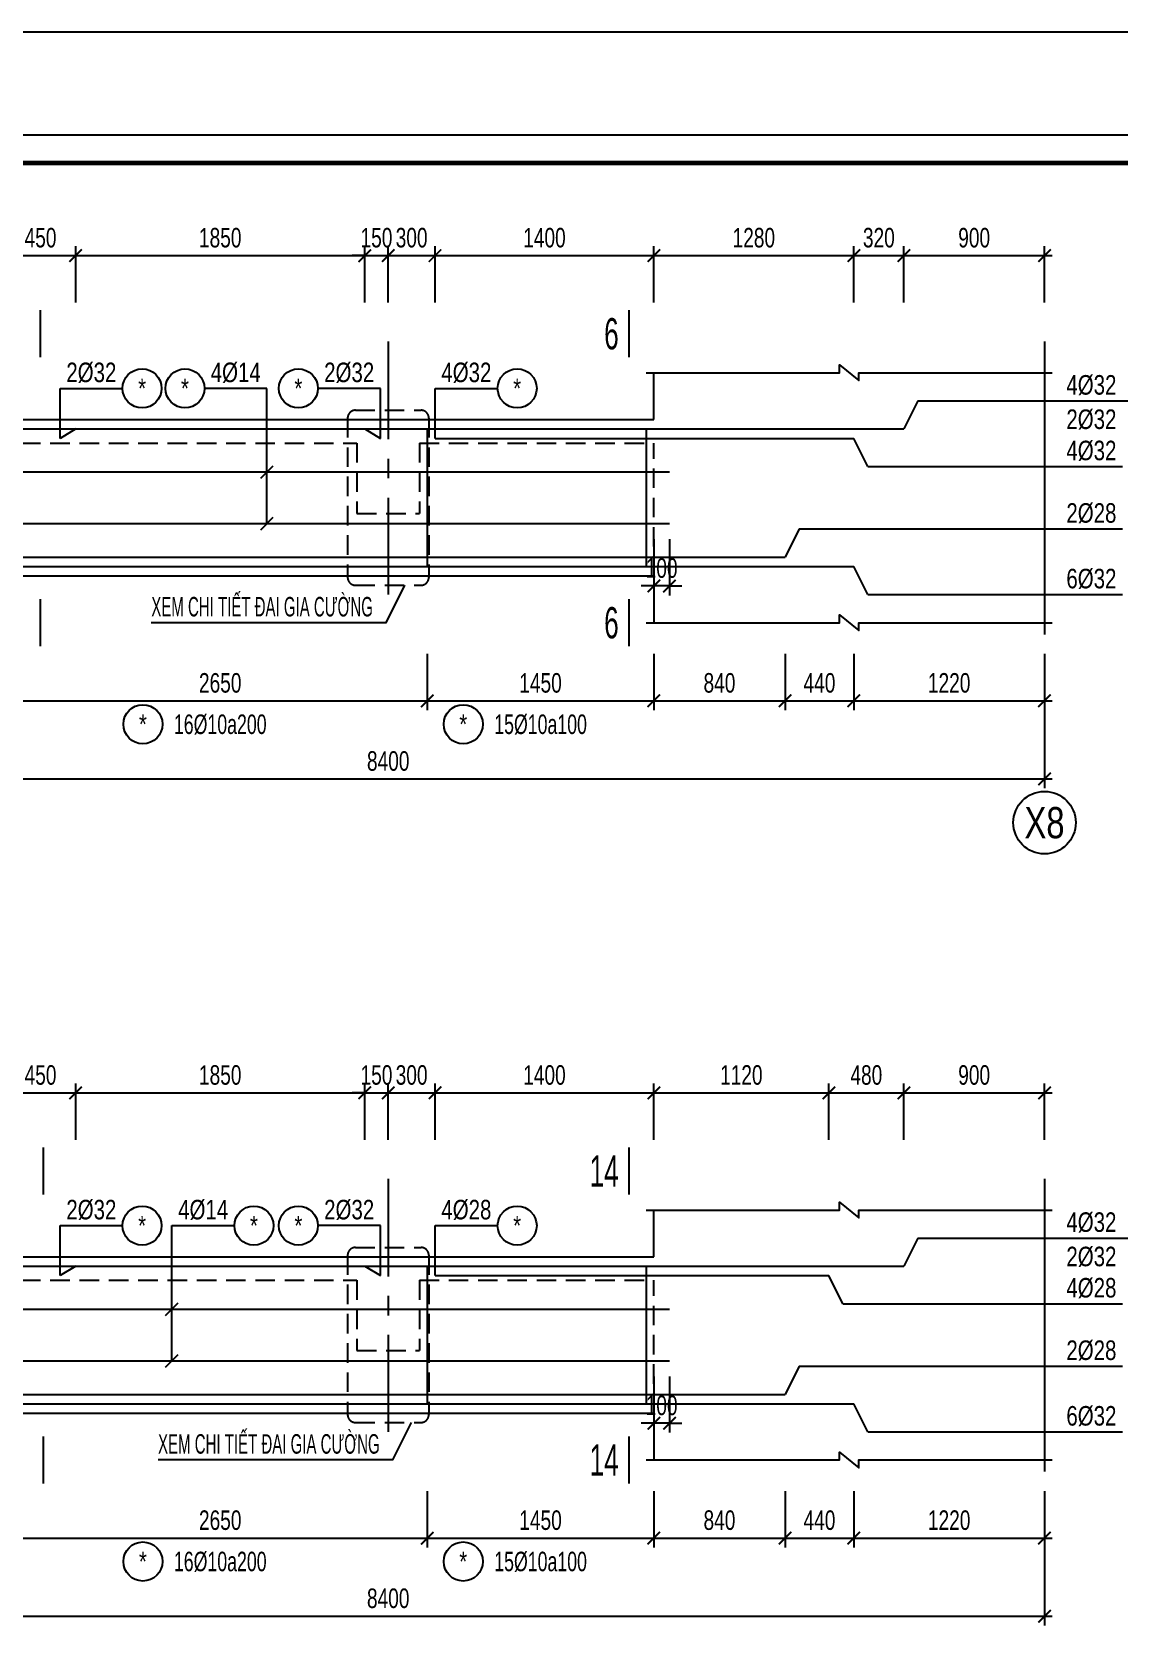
# Model space of a CAD drawing. Header units: millimetres. Extents: x -25284 to 100333, y 0 to 76881.
# Drawn here: x 21212 to 28170, y 25428 to 35640 of the extents above; entities that cross this region are included whole.
import ezdxf
from ezdxf.enums import TextEntityAlignment as Align

# ---------------------------------------------------------------- set-up
doc = ezdxf.new("R2010")
doc.units = ezdxf.units.MM
doc.header["$LTSCALE"] = 500
doc.header["$MEASUREMENT"] = 0
doc.linetypes.add('CENTER', pattern=[2, 1.25, -0.25, 0.25, -0.25])
doc.linetypes.add('HIDDEN', pattern=[0.375, 0.25, -0.125])
for name, color, linetype in [('CDC-KHUNGTEN', 7, 'Continuous'), ('KCS_AXIS', 5, 'CENTER'), ('KCS_AXIS_SUB', 5, 'CENTER'), ('KCS_BORDER', 3, 'Continuous'), ('KCS_CHI', 1, 'Continuous'), ('KCS_DIM', 1, 'Continuous'), ('KCS_HIDDEN', 8, 'HIDDEN'), ('KCS_STEEL', 4, 'Continuous'), ('KCS_TEXT', 2, 'Continuous'), ('KCS_TEXT_TK', 2, 'Continuous'), ('KCS_TEXT_TMC', 4, 'Continuous')]:
    doc.layers.add(name, color=color, linetype=linetype)
doc.styles.add('KCS_BIGTEXT', font='arial.ttf', dxfattribs={"width": 0.75})
doc.styles.add('KCS_SMTEXT', font='arial.ttf', dxfattribs={"width": 0.7})
doc.dimstyles.new('KCS_DIM50', dxfattribs={"dimscale": 50, "dimtxt": 2.5, "dimasz": 1.6, "dimexe": 1.2, "dimexo": 0, "dimgap": 1, "dimtad": 1, "dimdec": 0, "dimzin": 0, "dimdsep": 46, "dimtxsty": 'KCS_SMTEXT', "dimblk": 'ARCHTICK', "dimcen": 0, "dimdle": 1, "dimclrd": 256, "dimclre": 256, "dimclrt": 2, "dimadec": 0, "dimazin": 0, "dimtfac": 1, "dimtdec": 0, "dimtix": 1, "dimtmove": 2, "dimatfit": 3, "dimfxl": 1, "dimtolj": 1, "dimtzin": 0, "dimarcsym": 0})

# ---------------------------------------------------------------- blocks, each defined once
blk = doc.blocks.new('_ArchTick')
at = {"color": 0, "linetype": 'ByBlock', "const_width": 0.15}
blk.add_lwpolyline([(-0.5, -0.5), (0.5, 0.5)], dxfattribs=at)
blk = doc.blocks.new('*D315')
at = {"layer": 'Defpoints', "color": 0, "transparency": 16777216}
for p in [(19292, 31658), (27692, 31658), (27692, 30858)]:
    blk.add_point(p, dxfattribs=at)
at = {"layer": 'KCS_DIM', "lineweight": -2, "transparency": 16777216}
for p, q in [((19292, 31658), (19292, 30798)), ((27692, 31658), (27692, 30798)), ((19242, 30858), (27742, 30858))]:
    blk.add_line(p, q, dxfattribs=at)
at = {"layer": 'KCS_DIM', "lineweight": -2, "transparency": 16777216, "xscale": 80, "yscale": 80, "zscale": 80, "rotation": 180}
blk.add_blockref('_ArchTick', (19292, 30858), dxfattribs=at)
at = {"layer": 'KCS_DIM', "lineweight": -2, "transparency": 16777216, "xscale": 80, "yscale": 80, "zscale": 80}
blk.add_blockref('_ArchTick', (27692, 30858), dxfattribs=at)
at = {"layer": 'KCS_DIM', "color": 2, "transparency": 16777216, "insert": (23492, 30972), "char_height": 125, "attachment_point": 5, "style": 'KCS_SMTEXT'}
blk.add_mtext('\\A1;8400', dxfattribs=at)
blk = doc.blocks.new('*D326')
at = {"layer": 'Defpoints', "color": 0, "transparency": 16777216}
for p in [(25192, 32393), (25292, 32393), (25192, 32093)]:
    blk.add_point(p, dxfattribs=at)
at = {"layer": 'KCS_DIM', "lineweight": -2, "transparency": 16777216}
for p, q in [((25192, 32393), (25192, 32033)), ((25292, 32393), (25292, 32033)), ((25192, 32093), (25112, 32093)), ((25292, 32093), (25192, 32093)), ((25292, 32093), (25372, 32093))]:
    blk.add_line(p, q, dxfattribs=at)
at = {"layer": 'KCS_DIM', "lineweight": -2, "transparency": 16777216, "xscale": 80, "yscale": 80, "zscale": 80}
blk.add_blockref('_ArchTick', (25192, 32093), dxfattribs=at)
at = {"layer": 'KCS_DIM', "lineweight": -2, "transparency": 16777216, "xscale": 80, "yscale": 80, "zscale": 80, "rotation": 180}
blk.add_blockref('_ArchTick', (25292, 32093), dxfattribs=at)
at = {"layer": 'KCS_DIM', "color": 2, "transparency": 16777216, "insert": (25242, 32207), "char_height": 125, "attachment_point": 5, "style": 'KCS_SMTEXT'}
blk.add_mtext('\\A1;100', dxfattribs=at)
blk = doc.blocks.new('*D339')
at = {"layer": 'Defpoints', "color": 0, "transparency": 16777216}
for p in [(21492, 34208), (21042, 33908), (21492, 33908)]:
    blk.add_point(p, dxfattribs=at)
at = {"layer": 'KCS_DIM', "lineweight": -2, "transparency": 16777216}
for p, q in [((21042, 33908), (21042, 34268)), ((21492, 33908), (21492, 34268)), ((20992, 34208), (21542, 34208))]:
    blk.add_line(p, q, dxfattribs=at)
at = {"layer": 'KCS_DIM', "lineweight": -2, "transparency": 16777216, "xscale": 80, "yscale": 80, "zscale": 80, "rotation": 180}
blk.add_blockref('_ArchTick', (21042, 34208), dxfattribs=at)
at = {"layer": 'KCS_DIM', "lineweight": -2, "transparency": 16777216, "xscale": 80, "yscale": 80, "zscale": 80}
blk.add_blockref('_ArchTick', (21492, 34208), dxfattribs=at)
at = {"layer": 'KCS_DIM', "color": 2, "transparency": 16777216, "insert": (21267, 34322), "char_height": 125, "attachment_point": 5, "style": 'KCS_SMTEXT'}
blk.add_mtext('\\A1;450', dxfattribs=at)
blk = doc.blocks.new('*D340')
at = {"layer": 'Defpoints', "color": 0, "transparency": 16777216}
for p in [(23342, 34208), (21492, 33908), (23342, 33908)]:
    blk.add_point(p, dxfattribs=at)
at = {"layer": 'KCS_DIM', "lineweight": -2, "transparency": 16777216}
for p, q in [((21492, 33908), (21492, 34268)), ((23342, 33908), (23342, 34268)), ((21442, 34208), (23392, 34208))]:
    blk.add_line(p, q, dxfattribs=at)
at = {"layer": 'KCS_DIM', "lineweight": -2, "transparency": 16777216, "xscale": 80, "yscale": 80, "zscale": 80, "rotation": 180}
blk.add_blockref('_ArchTick', (21492, 34208), dxfattribs=at)
at = {"layer": 'KCS_DIM', "lineweight": -2, "transparency": 16777216, "xscale": 80, "yscale": 80, "zscale": 80}
blk.add_blockref('_ArchTick', (23342, 34208), dxfattribs=at)
at = {"layer": 'KCS_DIM', "color": 2, "transparency": 16777216, "insert": (22417, 34322), "char_height": 125, "attachment_point": 5, "style": 'KCS_SMTEXT'}
blk.add_mtext('\\A1;1850', dxfattribs=at)
blk = doc.blocks.new('*D341')
at = {"layer": 'Defpoints', "color": 0, "transparency": 16777216}
for p in [(23492, 34208), (23342, 33908), (23492, 33908)]:
    blk.add_point(p, dxfattribs=at)
at = {"layer": 'KCS_DIM', "lineweight": -2, "transparency": 16777216}
for p, q in [((23342, 33908), (23342, 34268)), ((23492, 33908), (23492, 34268)), ((23342, 34208), (23262, 34208)), ((23342, 34208), (23492, 34208)), ((23492, 34208), (23572, 34208))]:
    blk.add_line(p, q, dxfattribs=at)
at = {"layer": 'KCS_DIM', "lineweight": -2, "transparency": 16777216, "xscale": 80, "yscale": 80, "zscale": 80}
blk.add_blockref('_ArchTick', (23342, 34208), dxfattribs=at)
at = {"layer": 'KCS_DIM', "lineweight": -2, "transparency": 16777216, "xscale": 80, "yscale": 80, "zscale": 80, "rotation": 180}
blk.add_blockref('_ArchTick', (23492, 34208), dxfattribs=at)
at = {"layer": 'KCS_DIM', "color": 2, "transparency": 16777216, "insert": (23417, 34322), "char_height": 125, "attachment_point": 5, "style": 'KCS_SMTEXT'}
blk.add_mtext('\\A1;150', dxfattribs=at)
blk = doc.blocks.new('*D342')
at = {"layer": 'Defpoints', "color": 0, "transparency": 16777216}
for p in [(23792, 34208), (23492, 33908), (23792, 33908)]:
    blk.add_point(p, dxfattribs=at)
at = {"layer": 'KCS_DIM', "lineweight": -2, "transparency": 16777216}
for p, q in [((23492, 33908), (23492, 34268)), ((23792, 33908), (23792, 34268)), ((23442, 34208), (23842, 34208))]:
    blk.add_line(p, q, dxfattribs=at)
at = {"layer": 'KCS_DIM', "lineweight": -2, "transparency": 16777216, "xscale": 80, "yscale": 80, "zscale": 80, "rotation": 180}
blk.add_blockref('_ArchTick', (23492, 34208), dxfattribs=at)
at = {"layer": 'KCS_DIM', "lineweight": -2, "transparency": 16777216, "xscale": 80, "yscale": 80, "zscale": 80}
blk.add_blockref('_ArchTick', (23792, 34208), dxfattribs=at)
at = {"layer": 'KCS_DIM', "color": 2, "transparency": 16777216, "insert": (23642, 34322), "char_height": 125, "attachment_point": 5, "style": 'KCS_SMTEXT'}
blk.add_mtext('\\A1;300', dxfattribs=at)
blk = doc.blocks.new('*D343')
at = {"layer": 'Defpoints', "color": 0, "transparency": 16777216}
for p in [(25192, 34208), (23792, 33908), (25192, 33908)]:
    blk.add_point(p, dxfattribs=at)
at = {"layer": 'KCS_DIM', "lineweight": -2, "transparency": 16777216}
for p, q in [((23792, 33908), (23792, 34268)), ((25192, 33908), (25192, 34268)), ((23742, 34208), (25242, 34208))]:
    blk.add_line(p, q, dxfattribs=at)
at = {"layer": 'KCS_DIM', "lineweight": -2, "transparency": 16777216, "xscale": 80, "yscale": 80, "zscale": 80, "rotation": 180}
blk.add_blockref('_ArchTick', (23792, 34208), dxfattribs=at)
at = {"layer": 'KCS_DIM', "lineweight": -2, "transparency": 16777216, "xscale": 80, "yscale": 80, "zscale": 80}
blk.add_blockref('_ArchTick', (25192, 34208), dxfattribs=at)
at = {"layer": 'KCS_DIM', "color": 2, "transparency": 16777216, "insert": (24492, 34322), "char_height": 125, "attachment_point": 5, "style": 'KCS_SMTEXT'}
blk.add_mtext('\\A1;1400', dxfattribs=at)
blk = doc.blocks.new('*D351')
at = {"layer": 'Defpoints', "color": 0, "transparency": 16777216}
for p in [(21092, 31658), (23742, 31658), (23742, 31358)]:
    blk.add_point(p, dxfattribs=at)
at = {"layer": 'KCS_DIM', "lineweight": -2, "transparency": 16777216}
for p, q in [((21092, 31658), (21092, 31298)), ((23742, 31658), (23742, 31298)), ((21042, 31358), (23792, 31358))]:
    blk.add_line(p, q, dxfattribs=at)
at = {"layer": 'KCS_DIM', "lineweight": -2, "transparency": 16777216, "xscale": 80, "yscale": 80, "zscale": 80, "rotation": 180}
blk.add_blockref('_ArchTick', (21092, 31358), dxfattribs=at)
at = {"layer": 'KCS_DIM', "lineweight": -2, "transparency": 16777216, "xscale": 80, "yscale": 80, "zscale": 80}
blk.add_blockref('_ArchTick', (23742, 31358), dxfattribs=at)
at = {"layer": 'KCS_DIM', "color": 2, "transparency": 16777216, "insert": (22417, 31472), "char_height": 125, "attachment_point": 5, "style": 'KCS_SMTEXT'}
blk.add_mtext('\\A1;2650', dxfattribs=at)
blk = doc.blocks.new('*D352')
at = {"layer": 'Defpoints', "color": 0, "transparency": 16777216}
for p in [(23742, 31658), (25192, 31658), (25192, 31358)]:
    blk.add_point(p, dxfattribs=at)
at = {"layer": 'KCS_DIM', "lineweight": -2, "transparency": 16777216}
for p, q in [((23742, 31658), (23742, 31298)), ((25192, 31658), (25192, 31298)), ((23692, 31358), (25242, 31358))]:
    blk.add_line(p, q, dxfattribs=at)
at = {"layer": 'KCS_DIM', "lineweight": -2, "transparency": 16777216, "xscale": 80, "yscale": 80, "zscale": 80, "rotation": 180}
blk.add_blockref('_ArchTick', (23742, 31358), dxfattribs=at)
at = {"layer": 'KCS_DIM', "lineweight": -2, "transparency": 16777216, "xscale": 80, "yscale": 80, "zscale": 80}
blk.add_blockref('_ArchTick', (25192, 31358), dxfattribs=at)
at = {"layer": 'KCS_DIM', "color": 2, "transparency": 16777216, "insert": (24467, 31472), "char_height": 125, "attachment_point": 5, "style": 'KCS_SMTEXT'}
blk.add_mtext('\\A1;1450', dxfattribs=at)
blk = doc.blocks.new('*D386')
at = {"layer": 'Defpoints', "color": 0, "transparency": 16777216}
for p in [(19292, 26298), (27692, 26298), (27692, 25498)]:
    blk.add_point(p, dxfattribs=at)
at = {"layer": 'KCS_DIM', "lineweight": -2, "transparency": 16777216}
for p, q in [((19292, 26298), (19292, 25438)), ((27692, 26298), (27692, 25438)), ((19242, 25498), (27742, 25498))]:
    blk.add_line(p, q, dxfattribs=at)
at = {"layer": 'KCS_DIM', "lineweight": -2, "transparency": 16777216, "xscale": 80, "yscale": 80, "zscale": 80, "rotation": 180}
blk.add_blockref('_ArchTick', (19292, 25498), dxfattribs=at)
at = {"layer": 'KCS_DIM', "lineweight": -2, "transparency": 16777216, "xscale": 80, "yscale": 80, "zscale": 80}
blk.add_blockref('_ArchTick', (27692, 25498), dxfattribs=at)
at = {"layer": 'KCS_DIM', "color": 2, "transparency": 16777216, "insert": (23492, 25612), "char_height": 125, "attachment_point": 5, "style": 'KCS_SMTEXT'}
blk.add_mtext('\\A1;8400', dxfattribs=at)
blk = doc.blocks.new('*D397')
at = {"layer": 'Defpoints', "color": 0, "transparency": 16777216}
for p in [(25192, 27033), (25292, 27033), (25192, 26733)]:
    blk.add_point(p, dxfattribs=at)
at = {"layer": 'KCS_DIM', "lineweight": -2, "transparency": 16777216}
for p, q in [((25192, 27033), (25192, 26673)), ((25292, 27033), (25292, 26673)), ((25192, 26733), (25112, 26733)), ((25292, 26733), (25192, 26733)), ((25292, 26733), (25372, 26733))]:
    blk.add_line(p, q, dxfattribs=at)
at = {"layer": 'KCS_DIM', "lineweight": -2, "transparency": 16777216, "xscale": 80, "yscale": 80, "zscale": 80}
blk.add_blockref('_ArchTick', (25192, 26733), dxfattribs=at)
at = {"layer": 'KCS_DIM', "lineweight": -2, "transparency": 16777216, "xscale": 80, "yscale": 80, "zscale": 80, "rotation": 180}
blk.add_blockref('_ArchTick', (25292, 26733), dxfattribs=at)
at = {"layer": 'KCS_DIM', "color": 2, "transparency": 16777216, "insert": (25242, 26847), "char_height": 125, "attachment_point": 5, "style": 'KCS_SMTEXT'}
blk.add_mtext('\\A1;100', dxfattribs=at)
blk = doc.blocks.new('*D410')
at = {"layer": 'Defpoints', "color": 0, "transparency": 16777216}
for p in [(21492, 28848), (21042, 28548), (21492, 28548)]:
    blk.add_point(p, dxfattribs=at)
at = {"layer": 'KCS_DIM', "lineweight": -2, "transparency": 16777216}
for p, q in [((21042, 28548), (21042, 28908)), ((21492, 28548), (21492, 28908)), ((20992, 28848), (21542, 28848))]:
    blk.add_line(p, q, dxfattribs=at)
at = {"layer": 'KCS_DIM', "lineweight": -2, "transparency": 16777216, "xscale": 80, "yscale": 80, "zscale": 80, "rotation": 180}
blk.add_blockref('_ArchTick', (21042, 28848), dxfattribs=at)
at = {"layer": 'KCS_DIM', "lineweight": -2, "transparency": 16777216, "xscale": 80, "yscale": 80, "zscale": 80}
blk.add_blockref('_ArchTick', (21492, 28848), dxfattribs=at)
at = {"layer": 'KCS_DIM', "color": 2, "transparency": 16777216, "insert": (21267, 28962), "char_height": 125, "attachment_point": 5, "style": 'KCS_SMTEXT'}
blk.add_mtext('\\A1;450', dxfattribs=at)
blk = doc.blocks.new('*D411')
at = {"layer": 'Defpoints', "color": 0, "transparency": 16777216}
for p in [(23342, 28848), (21492, 28548), (23342, 28548)]:
    blk.add_point(p, dxfattribs=at)
at = {"layer": 'KCS_DIM', "lineweight": -2, "transparency": 16777216}
for p, q in [((21492, 28548), (21492, 28908)), ((23342, 28548), (23342, 28908)), ((21442, 28848), (23392, 28848))]:
    blk.add_line(p, q, dxfattribs=at)
at = {"layer": 'KCS_DIM', "lineweight": -2, "transparency": 16777216, "xscale": 80, "yscale": 80, "zscale": 80, "rotation": 180}
blk.add_blockref('_ArchTick', (21492, 28848), dxfattribs=at)
at = {"layer": 'KCS_DIM', "lineweight": -2, "transparency": 16777216, "xscale": 80, "yscale": 80, "zscale": 80}
blk.add_blockref('_ArchTick', (23342, 28848), dxfattribs=at)
at = {"layer": 'KCS_DIM', "color": 2, "transparency": 16777216, "insert": (22417, 28962), "char_height": 125, "attachment_point": 5, "style": 'KCS_SMTEXT'}
blk.add_mtext('\\A1;1850', dxfattribs=at)
blk = doc.blocks.new('*D412')
at = {"layer": 'Defpoints', "color": 0, "transparency": 16777216}
for p in [(23492, 28848), (23342, 28548), (23492, 28548)]:
    blk.add_point(p, dxfattribs=at)
at = {"layer": 'KCS_DIM', "lineweight": -2, "transparency": 16777216}
for p, q in [((23342, 28548), (23342, 28908)), ((23492, 28548), (23492, 28908)), ((23342, 28848), (23262, 28848)), ((23342, 28848), (23492, 28848)), ((23492, 28848), (23572, 28848))]:
    blk.add_line(p, q, dxfattribs=at)
at = {"layer": 'KCS_DIM', "lineweight": -2, "transparency": 16777216, "xscale": 80, "yscale": 80, "zscale": 80}
blk.add_blockref('_ArchTick', (23342, 28848), dxfattribs=at)
at = {"layer": 'KCS_DIM', "lineweight": -2, "transparency": 16777216, "xscale": 80, "yscale": 80, "zscale": 80, "rotation": 180}
blk.add_blockref('_ArchTick', (23492, 28848), dxfattribs=at)
at = {"layer": 'KCS_DIM', "color": 2, "transparency": 16777216, "insert": (23417, 28962), "char_height": 125, "attachment_point": 5, "style": 'KCS_SMTEXT'}
blk.add_mtext('\\A1;150', dxfattribs=at)
blk = doc.blocks.new('*D413')
at = {"layer": 'Defpoints', "color": 0, "transparency": 16777216}
for p in [(23792, 28848), (23492, 28548), (23792, 28548)]:
    blk.add_point(p, dxfattribs=at)
at = {"layer": 'KCS_DIM', "lineweight": -2, "transparency": 16777216}
for p, q in [((23492, 28548), (23492, 28908)), ((23792, 28548), (23792, 28908)), ((23442, 28848), (23842, 28848))]:
    blk.add_line(p, q, dxfattribs=at)
at = {"layer": 'KCS_DIM', "lineweight": -2, "transparency": 16777216, "xscale": 80, "yscale": 80, "zscale": 80, "rotation": 180}
blk.add_blockref('_ArchTick', (23492, 28848), dxfattribs=at)
at = {"layer": 'KCS_DIM', "lineweight": -2, "transparency": 16777216, "xscale": 80, "yscale": 80, "zscale": 80}
blk.add_blockref('_ArchTick', (23792, 28848), dxfattribs=at)
at = {"layer": 'KCS_DIM', "color": 2, "transparency": 16777216, "insert": (23642, 28962), "char_height": 125, "attachment_point": 5, "style": 'KCS_SMTEXT'}
blk.add_mtext('\\A1;300', dxfattribs=at)
blk = doc.blocks.new('*D414')
at = {"layer": 'Defpoints', "color": 0, "transparency": 16777216}
for p in [(25192, 28848), (23792, 28548), (25192, 28548)]:
    blk.add_point(p, dxfattribs=at)
at = {"layer": 'KCS_DIM', "lineweight": -2, "transparency": 16777216}
for p, q in [((23792, 28548), (23792, 28908)), ((25192, 28548), (25192, 28908)), ((23742, 28848), (25242, 28848))]:
    blk.add_line(p, q, dxfattribs=at)
at = {"layer": 'KCS_DIM', "lineweight": -2, "transparency": 16777216, "xscale": 80, "yscale": 80, "zscale": 80, "rotation": 180}
blk.add_blockref('_ArchTick', (23792, 28848), dxfattribs=at)
at = {"layer": 'KCS_DIM', "lineweight": -2, "transparency": 16777216, "xscale": 80, "yscale": 80, "zscale": 80}
blk.add_blockref('_ArchTick', (25192, 28848), dxfattribs=at)
at = {"layer": 'KCS_DIM', "color": 2, "transparency": 16777216, "insert": (24492, 28962), "char_height": 125, "attachment_point": 5, "style": 'KCS_SMTEXT'}
blk.add_mtext('\\A1;1400', dxfattribs=at)
blk = doc.blocks.new('*D422')
at = {"layer": 'Defpoints', "color": 0, "transparency": 16777216}
for p in [(21092, 26298), (23742, 26298), (23742, 25998)]:
    blk.add_point(p, dxfattribs=at)
at = {"layer": 'KCS_DIM', "lineweight": -2, "transparency": 16777216}
for p, q in [((21092, 26298), (21092, 25938)), ((23742, 26298), (23742, 25938)), ((21042, 25998), (23792, 25998))]:
    blk.add_line(p, q, dxfattribs=at)
at = {"layer": 'KCS_DIM', "lineweight": -2, "transparency": 16777216, "xscale": 80, "yscale": 80, "zscale": 80, "rotation": 180}
blk.add_blockref('_ArchTick', (21092, 25998), dxfattribs=at)
at = {"layer": 'KCS_DIM', "lineweight": -2, "transparency": 16777216, "xscale": 80, "yscale": 80, "zscale": 80}
blk.add_blockref('_ArchTick', (23742, 25998), dxfattribs=at)
at = {"layer": 'KCS_DIM', "color": 2, "transparency": 16777216, "insert": (22417, 26112), "char_height": 125, "attachment_point": 5, "style": 'KCS_SMTEXT'}
blk.add_mtext('\\A1;2650', dxfattribs=at)
blk = doc.blocks.new('*D423')
at = {"layer": 'Defpoints', "color": 0, "transparency": 16777216}
for p in [(23742, 26298), (25192, 26298), (25192, 25998)]:
    blk.add_point(p, dxfattribs=at)
at = {"layer": 'KCS_DIM', "lineweight": -2, "transparency": 16777216}
for p, q in [((23742, 26298), (23742, 25938)), ((25192, 26298), (25192, 25938)), ((23692, 25998), (25242, 25998))]:
    blk.add_line(p, q, dxfattribs=at)
at = {"layer": 'KCS_DIM', "lineweight": -2, "transparency": 16777216, "xscale": 80, "yscale": 80, "zscale": 80, "rotation": 180}
blk.add_blockref('_ArchTick', (23742, 25998), dxfattribs=at)
at = {"layer": 'KCS_DIM', "lineweight": -2, "transparency": 16777216, "xscale": 80, "yscale": 80, "zscale": 80}
blk.add_blockref('_ArchTick', (25192, 25998), dxfattribs=at)
at = {"layer": 'KCS_DIM', "color": 2, "transparency": 16777216, "insert": (24467, 26112), "char_height": 125, "attachment_point": 5, "style": 'KCS_SMTEXT'}
blk.add_mtext('\\A1;1450', dxfattribs=at)
blk = doc.blocks.new('*D626')
at = {"layer": 'Defpoints', "color": 0, "transparency": 16777216}
for p in [(25192, 31658), (26032, 31658), (26032, 31358)]:
    blk.add_point(p, dxfattribs=at)
at = {"layer": 'KCS_DIM', "lineweight": -2, "transparency": 16777216}
for p, q in [((25192, 31658), (25192, 31298)), ((26032, 31658), (26032, 31298)), ((25142, 31358), (26082, 31358))]:
    blk.add_line(p, q, dxfattribs=at)
at = {"layer": 'KCS_DIM', "lineweight": -2, "transparency": 16777216, "xscale": 80, "yscale": 80, "zscale": 80, "rotation": 180}
blk.add_blockref('_ArchTick', (25192, 31358), dxfattribs=at)
at = {"layer": 'KCS_DIM', "lineweight": -2, "transparency": 16777216, "xscale": 80, "yscale": 80, "zscale": 80}
blk.add_blockref('_ArchTick', (26032, 31358), dxfattribs=at)
at = {"layer": 'KCS_DIM', "color": 2, "transparency": 16777216, "insert": (25612, 31472), "char_height": 125, "attachment_point": 5, "style": 'KCS_SMTEXT'}
blk.add_mtext('\\A1;840', dxfattribs=at)
blk = doc.blocks.new('*D627')
at = {"layer": 'Defpoints', "color": 0, "transparency": 16777216}
for p in [(26032, 31658), (26472, 31658), (26472, 31358)]:
    blk.add_point(p, dxfattribs=at)
at = {"layer": 'KCS_DIM', "lineweight": -2, "transparency": 16777216}
for p, q in [((26032, 31658), (26032, 31298)), ((26472, 31658), (26472, 31298)), ((25982, 31358), (26522, 31358))]:
    blk.add_line(p, q, dxfattribs=at)
at = {"layer": 'KCS_DIM', "lineweight": -2, "transparency": 16777216, "xscale": 80, "yscale": 80, "zscale": 80, "rotation": 180}
blk.add_blockref('_ArchTick', (26032, 31358), dxfattribs=at)
at = {"layer": 'KCS_DIM', "lineweight": -2, "transparency": 16777216, "xscale": 80, "yscale": 80, "zscale": 80}
blk.add_blockref('_ArchTick', (26472, 31358), dxfattribs=at)
at = {"layer": 'KCS_DIM', "color": 2, "transparency": 16777216, "insert": (26252, 31472), "char_height": 125, "attachment_point": 5, "style": 'KCS_SMTEXT'}
blk.add_mtext('\\A1;440', dxfattribs=at)
blk = doc.blocks.new('*D628')
at = {"layer": 'Defpoints', "color": 0, "transparency": 16777216}
for p in [(26472, 31658), (27692, 31658), (27692, 31358)]:
    blk.add_point(p, dxfattribs=at)
at = {"layer": 'KCS_DIM', "lineweight": -2, "transparency": 16777216}
for p, q in [((26472, 31658), (26472, 31298)), ((27692, 31658), (27692, 31298)), ((26422, 31358), (27742, 31358))]:
    blk.add_line(p, q, dxfattribs=at)
at = {"layer": 'KCS_DIM', "lineweight": -2, "transparency": 16777216, "xscale": 80, "yscale": 80, "zscale": 80, "rotation": 180}
blk.add_blockref('_ArchTick', (26472, 31358), dxfattribs=at)
at = {"layer": 'KCS_DIM', "lineweight": -2, "transparency": 16777216, "xscale": 80, "yscale": 80, "zscale": 80}
blk.add_blockref('_ArchTick', (27692, 31358), dxfattribs=at)
at = {"layer": 'KCS_DIM', "color": 2, "transparency": 16777216, "insert": (27082, 31472), "char_height": 125, "attachment_point": 5, "style": 'KCS_SMTEXT'}
blk.add_mtext('\\A1;1220', dxfattribs=at)
blk = doc.blocks.new('*D629')
at = {"layer": 'Defpoints', "color": 0, "transparency": 16777216}
for p in [(26472, 34208), (25192, 33908), (26472, 33908)]:
    blk.add_point(p, dxfattribs=at)
at = {"layer": 'KCS_DIM', "lineweight": -2, "transparency": 16777216}
for p, q in [((25192, 33908), (25192, 34268)), ((26472, 33908), (26472, 34268)), ((25142, 34208), (26522, 34208))]:
    blk.add_line(p, q, dxfattribs=at)
at = {"layer": 'KCS_DIM', "lineweight": -2, "transparency": 16777216, "xscale": 80, "yscale": 80, "zscale": 80, "rotation": 180}
blk.add_blockref('_ArchTick', (25192, 34208), dxfattribs=at)
at = {"layer": 'KCS_DIM', "lineweight": -2, "transparency": 16777216, "xscale": 80, "yscale": 80, "zscale": 80}
blk.add_blockref('_ArchTick', (26472, 34208), dxfattribs=at)
at = {"layer": 'KCS_DIM', "color": 2, "transparency": 16777216, "insert": (25832, 34322), "char_height": 125, "attachment_point": 5, "style": 'KCS_SMTEXT'}
blk.add_mtext('\\A1;1280', dxfattribs=at)
blk = doc.blocks.new('*D630')
at = {"layer": 'Defpoints', "color": 0, "transparency": 16777216}
for p in [(26792, 34208), (26472, 33908), (26792, 33908)]:
    blk.add_point(p, dxfattribs=at)
at = {"layer": 'KCS_DIM', "lineweight": -2, "transparency": 16777216}
for p, q in [((26472, 33908), (26472, 34268)), ((26792, 33908), (26792, 34268)), ((26422, 34208), (26842, 34208))]:
    blk.add_line(p, q, dxfattribs=at)
at = {"layer": 'KCS_DIM', "lineweight": -2, "transparency": 16777216, "xscale": 80, "yscale": 80, "zscale": 80, "rotation": 180}
blk.add_blockref('_ArchTick', (26472, 34208), dxfattribs=at)
at = {"layer": 'KCS_DIM', "lineweight": -2, "transparency": 16777216, "xscale": 80, "yscale": 80, "zscale": 80}
blk.add_blockref('_ArchTick', (26792, 34208), dxfattribs=at)
at = {"layer": 'KCS_DIM', "color": 2, "transparency": 16777216, "insert": (26632, 34322), "char_height": 125, "attachment_point": 5, "style": 'KCS_SMTEXT'}
blk.add_mtext('\\A1;320', dxfattribs=at)
blk = doc.blocks.new('*D631')
at = {"layer": 'Defpoints', "color": 0, "transparency": 16777216}
for p in [(27692, 34208), (26792, 33908), (27692, 33908)]:
    blk.add_point(p, dxfattribs=at)
at = {"layer": 'KCS_DIM', "lineweight": -2, "transparency": 16777216}
for p, q in [((26792, 33908), (26792, 34268)), ((27692, 33908), (27692, 34268)), ((26742, 34208), (27742, 34208))]:
    blk.add_line(p, q, dxfattribs=at)
at = {"layer": 'KCS_DIM', "lineweight": -2, "transparency": 16777216, "xscale": 80, "yscale": 80, "zscale": 80, "rotation": 180}
blk.add_blockref('_ArchTick', (26792, 34208), dxfattribs=at)
at = {"layer": 'KCS_DIM', "lineweight": -2, "transparency": 16777216, "xscale": 80, "yscale": 80, "zscale": 80}
blk.add_blockref('_ArchTick', (27692, 34208), dxfattribs=at)
at = {"layer": 'KCS_DIM', "color": 2, "transparency": 16777216, "insert": (27242, 34322), "char_height": 125, "attachment_point": 5, "style": 'KCS_SMTEXT'}
blk.add_mtext('\\A1;900', dxfattribs=at)
blk = doc.blocks.new('*D640')
at = {"layer": 'Defpoints', "color": 0, "transparency": 16777216}
for p in [(25192, 26298), (26032, 26298), (26032, 25998)]:
    blk.add_point(p, dxfattribs=at)
at = {"layer": 'KCS_DIM', "lineweight": -2, "transparency": 16777216}
for p, q in [((25192, 26298), (25192, 25938)), ((26032, 26298), (26032, 25938)), ((25142, 25998), (26082, 25998))]:
    blk.add_line(p, q, dxfattribs=at)
at = {"layer": 'KCS_DIM', "lineweight": -2, "transparency": 16777216, "xscale": 80, "yscale": 80, "zscale": 80, "rotation": 180}
blk.add_blockref('_ArchTick', (25192, 25998), dxfattribs=at)
at = {"layer": 'KCS_DIM', "lineweight": -2, "transparency": 16777216, "xscale": 80, "yscale": 80, "zscale": 80}
blk.add_blockref('_ArchTick', (26032, 25998), dxfattribs=at)
at = {"layer": 'KCS_DIM', "color": 2, "transparency": 16777216, "insert": (25612, 26112), "char_height": 125, "attachment_point": 5, "style": 'KCS_SMTEXT'}
blk.add_mtext('\\A1;840', dxfattribs=at)
blk = doc.blocks.new('*D641')
at = {"layer": 'Defpoints', "color": 0, "transparency": 16777216}
for p in [(26032, 26298), (26472, 26298), (26472, 25998)]:
    blk.add_point(p, dxfattribs=at)
at = {"layer": 'KCS_DIM', "lineweight": -2, "transparency": 16777216}
for p, q in [((26032, 26298), (26032, 25938)), ((26472, 26298), (26472, 25938)), ((25982, 25998), (26522, 25998))]:
    blk.add_line(p, q, dxfattribs=at)
at = {"layer": 'KCS_DIM', "lineweight": -2, "transparency": 16777216, "xscale": 80, "yscale": 80, "zscale": 80, "rotation": 180}
blk.add_blockref('_ArchTick', (26032, 25998), dxfattribs=at)
at = {"layer": 'KCS_DIM', "lineweight": -2, "transparency": 16777216, "xscale": 80, "yscale": 80, "zscale": 80}
blk.add_blockref('_ArchTick', (26472, 25998), dxfattribs=at)
at = {"layer": 'KCS_DIM', "color": 2, "transparency": 16777216, "insert": (26252, 26112), "char_height": 125, "attachment_point": 5, "style": 'KCS_SMTEXT'}
blk.add_mtext('\\A1;440', dxfattribs=at)
blk = doc.blocks.new('*D642')
at = {"layer": 'Defpoints', "color": 0, "transparency": 16777216}
for p in [(26472, 26298), (27692, 26298), (27692, 25998)]:
    blk.add_point(p, dxfattribs=at)
at = {"layer": 'KCS_DIM', "lineweight": -2, "transparency": 16777216}
for p, q in [((26472, 26298), (26472, 25938)), ((27692, 26298), (27692, 25938)), ((26422, 25998), (27742, 25998))]:
    blk.add_line(p, q, dxfattribs=at)
at = {"layer": 'KCS_DIM', "lineweight": -2, "transparency": 16777216, "xscale": 80, "yscale": 80, "zscale": 80, "rotation": 180}
blk.add_blockref('_ArchTick', (26472, 25998), dxfattribs=at)
at = {"layer": 'KCS_DIM', "lineweight": -2, "transparency": 16777216, "xscale": 80, "yscale": 80, "zscale": 80}
blk.add_blockref('_ArchTick', (27692, 25998), dxfattribs=at)
at = {"layer": 'KCS_DIM', "color": 2, "transparency": 16777216, "insert": (27082, 26112), "char_height": 125, "attachment_point": 5, "style": 'KCS_SMTEXT'}
blk.add_mtext('\\A1;1220', dxfattribs=at)
blk = doc.blocks.new('*D643')
at = {"layer": 'Defpoints', "color": 0, "transparency": 16777216}
for p in [(26312, 28848), (25192, 28548), (26312, 28548)]:
    blk.add_point(p, dxfattribs=at)
at = {"layer": 'KCS_DIM', "lineweight": -2, "transparency": 16777216}
for p, q in [((25192, 28548), (25192, 28908)), ((26312, 28548), (26312, 28908)), ((25142, 28848), (26362, 28848))]:
    blk.add_line(p, q, dxfattribs=at)
at = {"layer": 'KCS_DIM', "lineweight": -2, "transparency": 16777216, "xscale": 80, "yscale": 80, "zscale": 80, "rotation": 180}
blk.add_blockref('_ArchTick', (25192, 28848), dxfattribs=at)
at = {"layer": 'KCS_DIM', "lineweight": -2, "transparency": 16777216, "xscale": 80, "yscale": 80, "zscale": 80}
blk.add_blockref('_ArchTick', (26312, 28848), dxfattribs=at)
at = {"layer": 'KCS_DIM', "color": 2, "transparency": 16777216, "insert": (25752, 28962), "char_height": 125, "attachment_point": 5, "style": 'KCS_SMTEXT'}
blk.add_mtext('\\A1;1120', dxfattribs=at)
blk = doc.blocks.new('*D644')
at = {"layer": 'Defpoints', "color": 0, "transparency": 16777216}
for p in [(26792, 28848), (26312, 28548), (26792, 28548)]:
    blk.add_point(p, dxfattribs=at)
at = {"layer": 'KCS_DIM', "lineweight": -2, "transparency": 16777216}
for p, q in [((26312, 28548), (26312, 28908)), ((26792, 28548), (26792, 28908)), ((26262, 28848), (26842, 28848))]:
    blk.add_line(p, q, dxfattribs=at)
at = {"layer": 'KCS_DIM', "lineweight": -2, "transparency": 16777216, "xscale": 80, "yscale": 80, "zscale": 80, "rotation": 180}
blk.add_blockref('_ArchTick', (26312, 28848), dxfattribs=at)
at = {"layer": 'KCS_DIM', "lineweight": -2, "transparency": 16777216, "xscale": 80, "yscale": 80, "zscale": 80}
blk.add_blockref('_ArchTick', (26792, 28848), dxfattribs=at)
at = {"layer": 'KCS_DIM', "color": 2, "transparency": 16777216, "insert": (26552, 28962), "char_height": 125, "attachment_point": 5, "style": 'KCS_SMTEXT'}
blk.add_mtext('\\A1;480', dxfattribs=at)
blk = doc.blocks.new('*D645')
at = {"layer": 'Defpoints', "color": 0, "transparency": 16777216}
for p in [(27692, 28848), (26792, 28548), (27692, 28548)]:
    blk.add_point(p, dxfattribs=at)
at = {"layer": 'KCS_DIM', "lineweight": -2, "transparency": 16777216}
for p, q in [((26792, 28548), (26792, 28908)), ((27692, 28548), (27692, 28908)), ((26742, 28848), (27742, 28848))]:
    blk.add_line(p, q, dxfattribs=at)
at = {"layer": 'KCS_DIM', "lineweight": -2, "transparency": 16777216, "xscale": 80, "yscale": 80, "zscale": 80, "rotation": 180}
blk.add_blockref('_ArchTick', (26792, 28848), dxfattribs=at)
at = {"layer": 'KCS_DIM', "lineweight": -2, "transparency": 16777216, "xscale": 80, "yscale": 80, "zscale": 80}
blk.add_blockref('_ArchTick', (27692, 28848), dxfattribs=at)
at = {"layer": 'KCS_DIM', "color": 2, "transparency": 16777216, "insert": (27242, 28962), "char_height": 125, "attachment_point": 5, "style": 'KCS_SMTEXT'}
blk.add_mtext('\\A1;900', dxfattribs=at)
blk = doc.blocks.new('Khung tên chuẩn')
at = {"layer": 'CDC-KHUNGTEN', "color": 8}
blk.add_lwpolyline([(75096, 1100), (83000, 1100), (83000, 58300), (3000, 58300), (3000, 1100), (75096, 1100)], dxfattribs=at)
at = {"layer": 'CDC-KHUNGTEN', "color": 255, "lineweight": 60}
blk.add_lwpolyline([(74900, 1400), (74900, 58000), (3300, 58000), (3300, 1400), (74900, 1400)], close=True, dxfattribs=at)
at = {"layer": 'Defpoints', "color": 1, "ltscale": 0.2}
blk.add_lwpolyline([(0, 0), (0, 59400), (84100, 59400), (84100, 0), (0, 0)], close=True, dxfattribs=at)

msp = doc.modelspace()

# ---------------------------------------------------------------- linework, layer by layer
at = {"layer": 'KCS_AXIS'}
for p, q in [((27692.3, 33658), (27692.3, 31658)), ((27692.3, 28298.3), (27692.3, 26298.3))]:
    msp.add_line(p, q, dxfattribs=at)
at = {"layer": 'KCS_AXIS_SUB'}
for p, q in [((23492.3, 33658), (23492.3, 32038)), ((23492.3, 28298.3), (23492.3, 26678.3))]:
    msp.add_line(p, q, dxfattribs=at)
at = {"layer": 'KCS_BORDER'}
for p, q in [((25192.3, 33158), (25192.3, 33458)), ((27692.3, 33458), (27692.3, 31858)), ((19642.3, 33158), (25192.3, 33158)), ((19642.3, 32158), (25192.3, 32158)), ((25192.3, 32158), (25192.3, 31858)), ((25192.3, 27798.3), (25192.3, 28098.3)), ((27692.3, 28098.3), (27692.3, 26498.3)), ((19642.3, 27798.3), (25192.3, 27798.3)), ((19642.3, 26798.3), (25192.3, 26798.3)), ((25192.3, 26798.3), (25192.3, 26498.3))]:
    msp.add_line(p, q, dxfattribs=at)
at = {"layer": 'KCS_BORDER', "color": 1}
for points in [[(25142.3, 33458), (26379.8, 33458), (26379.8, 33508), (26504.8, 33408), (26504.8, 33458), (27742.3, 33458)], [(25142.3, 31858), (26379.8, 31858), (26379.8, 31908), (26504.8, 31808), (26504.8, 31858), (27742.3, 31858)], [(25142.3, 28098.3), (26379.8, 28098.3), (26379.8, 28148.3), (26504.8, 28048.3), (26504.8, 28098.3), (27742.3, 28098.3)], [(25142.3, 26498.3), (26379.8, 26498.3), (26379.8, 26548.3), (26504.8, 26448.3), (26504.8, 26498.3), (27742.3, 26498.3)]]:
    msp.add_lwpolyline(points, dxfattribs=at)
at = {"layer": 'KCS_CHI'}
for p, q in [((21392.3, 33358), (21792.3, 33358)), ((21392.3, 33038), (21392.3, 33358)), ((22716.3, 33358), (22316.3, 33358)), ((22716.3, 32493), (22716.3, 33358)), ((23442.3, 33358), (23042.3, 33358)), ((23442.3, 33038), (23442.3, 33358)), ((23792.3, 33358), (24192.3, 33358)), ((23792.3, 33038), (23792.3, 33358)), ((26882.3, 33278), (26792.3, 33098)), ((26882.3, 33278), (28317.3, 33278)), ((26562.3, 32858), (26472.3, 33038)), ((26562.3, 32858), (28192.3, 32858)), ((26122.3, 32458), (26032.3, 32278)), ((26122.3, 32458), (28192.3, 32458)), ((26562.3, 32038), (26472.3, 32218)), ((26562.3, 32038), (28192.3, 32038)), ((21392.3, 27998.3), (21792.3, 27998.3)), ((21392.3, 27678.3), (21392.3, 27998.3)), ((22107.8, 27998.3), (22507.8, 27998.3)), ((22107.8, 27133.3), (22107.8, 27998.3)), ((23442.3, 27998.3), (23042.3, 27998.3)), ((23442.3, 27678.3), (23442.3, 27998.3)), ((23792.3, 27998.3), (24192.3, 27998.3)), ((23792.3, 27678.3), (23792.3, 27998.3)), ((26882.3, 27918.3), (26792.3, 27738.3)), ((26882.3, 27918.3), (28317.3, 27918.3)), ((26402.3, 27498.3), (26312.3, 27678.3)), ((26402.3, 27498.3), (28192.3, 27498.3)), ((26122.3, 27098.3), (26032.3, 26918.3)), ((26122.3, 27098.3), (28192.3, 27098.3)), ((26562.3, 26678.3), (26472.3, 26858.3)), ((26562.3, 26678.3), (28192.3, 26678.3))]:
    msp.add_line(p, q, dxfattribs=at)
at = {"layer": 'KCS_CHI', "color": 3}
for p, q in [((22676.3, 32783), (22756.3, 32863)), ((22676.3, 32453), (22756.3, 32533)), ((22067.8, 27423.3), (22147.8, 27503.3)), ((22067.8, 27093.3), (22147.8, 27173.3))]:
    msp.add_line(p, q, dxfattribs=at)
at = {"layer": 'KCS_CHI'}
for points in [[(23596.1, 32098), (23476.1, 31858), (21976.1, 31858)], [(23639.2, 26738.3), (23519.2, 26498.3), (22019.2, 26498.3)]]:
    msp.add_lwpolyline(points, dxfattribs=at)
msp.add_circle((27692.3, 30578), 200, dxfattribs=at)
at = {"layer": 'KCS_HIDDEN'}
for p, q in [((23282.3, 33218), (23702.3, 33218)), ((23232.3, 33168), (23232.3, 32148)), ((23752.3, 33168), (23752.3, 32148)), ((19642.3, 33008), (23292.3, 33008)), ((23292.3, 33008), (23292.3, 32558)), ((23692.3, 33008), (23692.3, 32558)), ((23692.3, 33008), (25192.3, 33008)), ((25192.3, 32158), (25192.3, 33008)), ((23292.3, 32558), (23692.3, 32558)), ((23282.3, 32098), (23702.3, 32098)), ((23232.3, 27808.3), (23232.3, 26788.3)), ((23282.3, 27858.3), (23702.3, 27858.3)), ((23752.3, 27808.3), (23752.3, 26788.3)), ((19642.3, 27648.3), (23292.3, 27648.3)), ((23292.3, 27648.3), (23292.3, 27198.3)), ((23692.3, 27648.3), (23692.3, 27198.3)), ((23692.3, 27648.3), (25192.3, 27648.3)), ((25192.3, 26798.3), (25192.3, 27648.3)), ((23292.3, 27198.3), (23692.3, 27198.3)), ((23282.3, 26738.3), (23702.3, 26738.3))]:
    msp.add_line(p, q, dxfattribs=at)
for centre, start, end in [((23282.3, 33168), 90, 180), ((23702.3, 33168), 0, 90), ((23282.3, 32148), 180, 270), ((23702.3, 32148), 270, 0), ((23282.3, 27808.3), 90, 180), ((23702.3, 27808.3), 0, 90), ((23282.3, 26788.3), 180, 270), ((23702.3, 26788.3), 270, 0)]:
    msp.add_arc(centre, 50, start, end, dxfattribs=at)
at = {"layer": 'KCS_STEEL'}
for p, q in [((4612.3, 33098), (26792.3, 33098)), ((15842.3, 33098), (21492.3, 33098)), ((21492.3, 33098), (21392.3, 33038)), ((23342.3, 33098), (26792.3, 33098)), ((23342.3, 33098), (23442.3, 33038)), ((23742.3, 33098), (23742.3, 32218)), ((25142.3, 33098), (25142.3, 32218)), ((23792.3, 33038), (26472.3, 33038)), ((19542.3, 32823), (25292.3, 32823)), ((19542.3, 32493), (25292.3, 32493)), ((18802.3, 32278), (26032.3, 32278)), ((4932.3, 32218), (26472.3, 32218)), ((4612.3, 27738.3), (26792.3, 27738.3)), ((15842.3, 27738.3), (21492.3, 27738.3)), ((21492.3, 27738.3), (21392.3, 27678.3)), ((23342.3, 27738.3), (26792.3, 27738.3)), ((23342.3, 27738.3), (23442.3, 27678.3)), ((23742.3, 27738.3), (23742.3, 26858.3)), ((23792.3, 27678.3), (26312.3, 27678.3)), ((25142.3, 27738.3), (25142.3, 26858.3)), ((19542.3, 27463.3), (25292.3, 27463.3)), ((19542.3, 27133.3), (25292.3, 27133.3)), ((4932.3, 26858.3), (26472.3, 26858.3)), ((18802.3, 26918.3), (26032.3, 26918.3))]:
    msp.add_line(p, q, dxfattribs=at)
at = {"layer": 'KCS_TEXT_TK', "color": 1}
for centre in [(21917.3, 33358), (22191.3, 33358), (22917.3, 33358), (24317.3, 33358), (21922.3, 31208), (23972.3, 31208), (21917.3, 27998.3), (22632.8, 27998.3), (22917.3, 27998.3), (24317.3, 27998.3), (21922.3, 25848.3), (23972.3, 25848.3)]:
    msp.add_circle(centre, 125, dxfattribs=at)
at = {"layer": 'KCS_TEXT_TMC'}
for p, q in [((21267.2, 33558), (21267.2, 33858)), ((25033.9, 33558), (25033.9, 33858)), ((21267.2, 31708), (21267.2, 32008)), ((25033.9, 31708), (25033.9, 32008)), ((21285.4, 28198.3), (21285.4, 28498.3)), ((25033.9, 28198.3), (25033.9, 28498.3)), ((21285.4, 26348.3), (21285.4, 26648.3)), ((25033.9, 26348.3), (25033.9, 26648.3))]:
    msp.add_line(p, q, dxfattribs=at)

# ---------------------------------------------------------------- block references
at = {"xscale": 0.6000000003099577, "yscale": 0.6000000003099577, "zscale": 0.6000000003099577}
msp.add_blockref('Khung tên chuẩn', (0, 0), dxfattribs=at)

# ---------------------------------------------------------------- texts
at = {"layer": 'KCS_TEXT', "style": 'KCS_SMTEXT'}
for s, width, p in [('2%%c32', 0.75, (21592.3, 33398)), ('4%%c14', 0.75, (22516.3, 33398)), ('2%%c32', 0.75, (23242.3, 33398)), ('4%%c32', 0.75, (23992.3, 33398)), ('4%%c32', 0.75, (27992.3, 33318)), ('2%%c32', 0.75, (27992.3, 33098)), ('4%%c32', 0.75, (27992.3, 32898)), ('2%%c28', 0.75, (27992.3, 32498)), ('6%%c32', 0.75, (27992.3, 32078)), ('16%%C10a200', 0.65, (22417.3, 31145.5)), ('15%%C10a100', 0.65, (24467.3, 31145.5)), ('2%%c32', 0.75, (21592.3, 28038.3)), ('4%%c14', 0.75, (22307.8, 28038.3)), ('2%%c32', 0.75, (23242.3, 28038.3)), ('4%%c28', 0.75, (23992.3, 28038.3)), ('4%%c32', 0.75, (27992.3, 27958.3)), ('2%%c32', 0.75, (27992.3, 27738.3)), ('4%%c28', 0.75, (27992.3, 27538.3)), ('2%%c28', 0.75, (27992.3, 27138.3)), ('6%%c32', 0.75, (27992.3, 26718.3)), ('16%%C10a200', 0.65, (22417.3, 25785.8)), ('15%%C10a100', 0.65, (24467.3, 25785.8))]:
    msp.add_text(s, height=125, dxfattribs=dict(at, width=width)).set_placement(p, align=Align.CENTER)
at = {"layer": 'KCS_TEXT', "style": 'KCS_SMTEXT', "width": 0.55}
for p in [(21976.1, 31898), (22019.2, 26538.3)]:
    msp.add_text('XEM CHI TIẾT ĐAI GIA CƯỜNG', height=125, dxfattribs=at).set_placement(p)
at = {"layer": 'KCS_TEXT', "color": 4, "style": 'KCS_BIGTEXT', "width": 0.75}
msp.add_text('X8', height=200, dxfattribs=at).set_placement((27692.3, 30578), align=Align.MIDDLE_CENTER)
at = {"layer": 'KCS_TEXT_TK', "style": 'KCS_SMTEXT', "width": 0.75}
for p in [(21917.3, 33358), (22191.3, 33358), (22917.3, 33358), (24317.3, 33358), (21922.3, 31208), (23972.3, 31208), (21917.3, 27998.3), (22632.8, 27998.3), (22917.3, 27998.3), (24317.3, 27998.3), (21922.3, 25848.3), (23972.3, 25848.3)]:
    msp.add_text('*', height=125, dxfattribs=at).set_placement(p, align=Align.MIDDLE_CENTER)
at = {"layer": 'KCS_TEXT_TMC', "style": 'KCS_BIGTEXT', "width": 0.6}
for s, p in [('6', (24967.3, 33608)), ('6', (24967.3, 31758)), ('14', (24967.3, 28248.3)), ('14', (24967.3, 26398.3))]:
    msp.add_text(s, height=200, dxfattribs=at).set_placement(p, align=Align.RIGHT)

# ---------------------------------------------------------------- dimensions: what is measured, and where the dimension line sits
at = {"layer": 'KCS_DIM'}
for base, p1, p2, picture, middle in [((21492.3, 34208), (21042.3, 33908), (21492.3, 33908), '*D339', (21267.3, 34321.8)), ((23342.3, 34208), (21492.3, 33908), (23342.3, 33908), '*D340', (22417.3, 34321.8)), ((23492.3, 34208), (23342.3, 33908), (23492.3, 33908), '*D341', (23417.3, 34321.8)), ((23792.3, 34208), (23492.3, 33908), (23792.3, 33908), '*D342', (23642.3, 34321.8)), ((25192.3, 34208), (23792.3, 33908), (25192.3, 33908), '*D343', (24492.3, 34321.8)), ((26472.3, 34208), (25192.3, 33908), (26472.3, 33908), '*D629', (25832.3, 34321.8)), ((26792.3, 34208), (26472.3, 33908), (26792.3, 33908), '*D630', (26632.3, 34321.8)), ((27692.3, 34208), (26792.3, 33908), (27692.3, 33908), '*D631', (27242.3, 34321.8)), ((25192.3, 32093), (25292.3, 32393), (25192.3, 32393), '*D326', (25242.3, 32206.8)), ((27692.3, 30858), (19292.3, 31658), (27692.3, 31658), '*D315', (23492.3, 30971.8)), ((23742.3, 31358), (21092.3, 31658), (23742.3, 31658), '*D351', (22417.3, 31471.8)), ((25192.3, 31358), (23742.3, 31658), (25192.3, 31658), '*D352', (24467.3, 31471.8)), ((26032.3, 31358), (25192.3, 31658), (26032.3, 31658), '*D626', (25612.3, 31471.8)), ((26472.3, 31358), (26032.3, 31658), (26472.3, 31658), '*D627', (26252.3, 31471.8)), ((27692.3, 31358), (26472.3, 31658), (27692.3, 31658), '*D628', (27082.3, 31471.8)), ((21492.3, 28848.3), (21042.3, 28548.3), (21492.3, 28548.3), '*D410', (21267.3, 28962.1)), ((23342.3, 28848.3), (21492.3, 28548.3), (23342.3, 28548.3), '*D411', (22417.3, 28962.1)), ((23492.3, 28848.3), (23342.3, 28548.3), (23492.3, 28548.3), '*D412', (23417.3, 28962.1)), ((23792.3, 28848.3), (23492.3, 28548.3), (23792.3, 28548.3), '*D413', (23642.3, 28962.2)), ((25192.3, 28848.3), (23792.3, 28548.3), (25192.3, 28548.3), '*D414', (24492.3, 28962.1)), ((26312.3, 28848.3), (25192.3, 28548.3), (26312.3, 28548.3), '*D643', (25752.3, 28962.1)), ((26792.3, 28848.3), (26312.3, 28548.3), (26792.3, 28548.3), '*D644', (26552.3, 28962.1)), ((27692.3, 28848.3), (26792.3, 28548.3), (27692.3, 28548.3), '*D645', (27242.3, 28962.1)), ((25192.3, 26733.3), (25292.3, 27033.3), (25192.3, 27033.3), '*D397', (25242.3, 26847.1)), ((27692.3, 25498.3), (19292.3, 26298.3), (27692.3, 26298.3), '*D386', (23492.3, 25612.1)), ((23742.3, 25998.3), (21092.3, 26298.3), (23742.3, 26298.3), '*D422', (22417.3, 26112.1)), ((25192.3, 25998.3), (23742.3, 26298.3), (25192.3, 26298.3), '*D423', (24467.3, 26112.1)), ((26032.3, 25998.3), (25192.3, 26298.3), (26032.3, 26298.3), '*D640', (25612.3, 26112.1)), ((26472.3, 25998.3), (26032.3, 26298.3), (26472.3, 26298.3), '*D641', (26252.3, 26112.1)), ((27692.3, 25998.3), (26472.3, 26298.3), (27692.3, 26298.3), '*D642', (27082.3, 26112.1))]:
    dim = msp.add_linear_dim(base=base, p1=p1, p2=p2, dimstyle='KCS_DIM50', dxfattribs=at)
    dim.commit()
    dim.dimension.update_dxf_attribs({"geometry": picture, "text_midpoint": middle})

doc.saveas('drawing.dxf')
